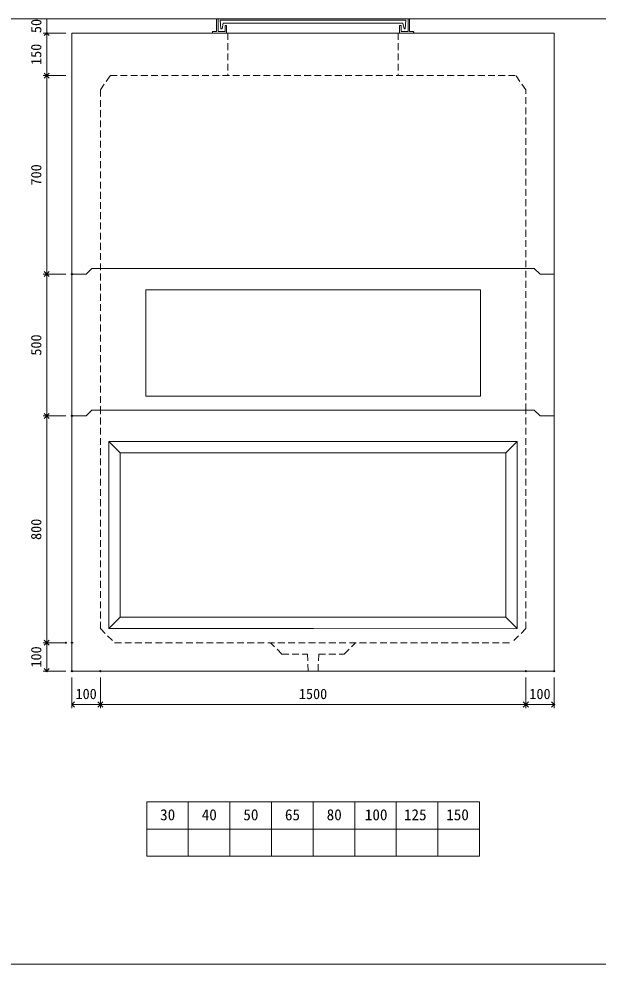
# Model space of a CAD drawing. Units: millimetres, scale not verified. Extents: x -6420 to 6420, y -3025 to 3025.
# Drawn here: x 2323 to 4365, y -2675 to 658 of the extents above; entities that cross this region are included whole.
import ezdxf
from ezdxf.enums import TextEntityAlignment as Align

# ---------------------------------------------------------------- set-up
doc = ezdxf.new("R2010")
doc.units = ezdxf.units.MM
doc.header["$LTSCALE"] = 20
doc.header["$PDMODE"] = 32
doc.header["$PDSIZE"] = 4
doc.linetypes.add('DASHED1', pattern=[1.8, 1.2, -0.6])
doc.linetypes.add('USER2', pattern=[50.8, 31.75, -6.35, 6.35, -6.35])
doc.layers.add('0-1_Defpoints', color=7, linetype='Continuous')
for name, color, linetype, lineweight in [('0-2_waku', 7, 'Continuous', 18), ('0-3_gaikei', 7, 'Continuous', 18), ('0-4_kakure', 7, 'DASHED1', 5), ('0-5_sunpou', 7, 'Continuous', 5), ('0-8_uchigawa', 6, 'Continuous', 18), ('0-A_futa', 3, 'Continuous', 18), ('0-B_GL', 4, 'Continuous', 18), ('0-D_文字１', 7, 'Continuous', 18), ('1-2_uchigawa2', 6, 'USER2', 18)]:
    doc.layers.add(name, color=color, linetype=linetype, lineweight=lineweight)
doc.styles.add('ＭＳ ゴシック', font='')
doc.styles.get('ＭＳ ゴシック').set_extended_font_data('MS Gothic')

# ---------------------------------------------------------------- blocks, each defined once
blk = doc.blocks.new('_Open90')
at = {"layer": '0-5_sunpou'}
blk.add_line((0, 0), (-1, 0), dxfattribs=at)
blk.add_lwpolyline([(-0.5, 0.5), (0, 0), (-0.5, -0.5)], dxfattribs=at)
blk = doc.blocks.new('D64')
at = {"layer": '0-1_Defpoints'}
for p in [(5093.24, 2360.09), (5004.21, 1860.09), (5093.24, 1860.09)]:
    blk.add_point(p, dxfattribs=at)
at = {"layer": '0-5_sunpou'}
for p, q in [((5071.24, 2360.09), (4991.21, 2360.09)), ((5004.21, 2342.09), (5004.21, 1878.09)), ((5071.24, 1860.09), (4991.21, 1860.09))]:
    blk.add_line(p, q, dxfattribs=at)
at = {"layer": '0-5_sunpou', "xscale": 18, "yscale": 18}
for p, rotation in [((5004.21, 2360.09), 90), ((5004.21, 1860.09), 270)]:
    blk.add_blockref('_Open90', p, dxfattribs=dict(at, rotation=rotation))
at = {"layer": '0-5_sunpou', "style": 'ＭＳ ゴシック'}
blk.add_text('500', height=36.66, rotation=90, dxfattribs=at).set_placement((4996.21, 2072.59), align=Align.BOTTOM_LEFT)
blk = doc.blocks.new('D76')
at = {"layer": '0-1_Defpoints'}
for p in [(5093.24, 1860.09), (5004.21, 1060.09), (5093.24, 1060.09)]:
    blk.add_point(p, dxfattribs=at)
at = {"layer": '0-5_sunpou'}
for p, q in [((5071.24, 1860.09), (4991.21, 1860.09)), ((5004.21, 1842.09), (5004.21, 1078.09)), ((5071.24, 1060.09), (4991.21, 1060.09))]:
    blk.add_line(p, q, dxfattribs=at)
at = {"layer": '0-5_sunpou', "xscale": 18, "yscale": 18}
for p, rotation in [((5004.21, 1860.09), 90), ((5004.21, 1060.09), 270)]:
    blk.add_blockref('_Open90', p, dxfattribs=dict(at, rotation=rotation))
at = {"layer": '0-5_sunpou', "style": 'ＭＳ ゴシック'}
blk.add_text('800', height=36.66, rotation=90, dxfattribs=at).set_placement((4996.21, 1422.59), align=Align.BOTTOM_LEFT)
blk = doc.blocks.new('D77')
at = {"layer": '0-1_Defpoints'}
for p in [(5071.24, 1060.09), (5004.21, 960.09), (5093.24, 960.09)]:
    blk.add_point(p, dxfattribs=at)
at = {"layer": '0-5_sunpou'}
for p, q in [((5049.24, 1060.09), (4991.21, 1060.09)), ((5004.21, 1042.09), (5004.21, 978.09)), ((5071.24, 960.09), (4991.21, 960.09))]:
    blk.add_line(p, q, dxfattribs=at)
at = {"layer": '0-5_sunpou', "xscale": 18, "yscale": 18}
for p, rotation in [((5004.21, 1060.09), 90), ((5004.21, 960.09), 270)]:
    blk.add_blockref('_Open90', p, dxfattribs=dict(at, rotation=rotation))
at = {"layer": '0-5_sunpou', "style": 'ＭＳ ゴシック'}
blk.add_text('100', height=36.66, rotation=90, dxfattribs=at).set_placement((4996.21, 972.59), align=Align.BOTTOM_LEFT)
blk = doc.blocks.new('D78')
at = {"layer": '0-1_Defpoints'}
for p in [(5093.24, 960.09), (5193.24, 960.09), (5193.24, 842.38)]:
    blk.add_point(p, dxfattribs=at)
at = {"layer": '0-5_sunpou'}
for p, q in [((5093.24, 938.09), (5093.24, 829.38)), ((5193.24, 938.09), (5193.24, 829.38)), ((5111.24, 842.38), (5175.24, 842.38))]:
    blk.add_line(p, q, dxfattribs=at)
at = {"layer": '0-5_sunpou', "xscale": 18, "yscale": 18, "rotation": 180}
blk.add_blockref('_Open90', (5093.24, 842.38), dxfattribs=at)
at = {"layer": '0-5_sunpou', "xscale": 18, "yscale": 18}
blk.add_blockref('_Open90', (5193.24, 842.38), dxfattribs=at)
at = {"layer": '0-5_sunpou', "style": 'ＭＳ ゴシック'}
blk.add_text('100', height=36.66, dxfattribs=at).set_placement((5105.74, 850.38), align=Align.BOTTOM_LEFT)
blk = doc.blocks.new('D79')
at = {"layer": '0-1_Defpoints'}
for p in [(5193.24, 960.09), (6693.24, 960.09), (6693.24, 842.38)]:
    blk.add_point(p, dxfattribs=at)
at = {"layer": '0-5_sunpou'}
for p, q in [((5193.24, 938.09), (5193.24, 829.38)), ((6693.24, 938.09), (6693.24, 829.38)), ((5211.24, 842.38), (6675.24, 842.38))]:
    blk.add_line(p, q, dxfattribs=at)
at = {"layer": '0-5_sunpou', "xscale": 18, "yscale": 18, "rotation": 180}
blk.add_blockref('_Open90', (5193.24, 842.38), dxfattribs=at)
at = {"layer": '0-5_sunpou', "xscale": 18, "yscale": 18}
blk.add_blockref('_Open90', (6693.24, 842.38), dxfattribs=at)
at = {"layer": '0-5_sunpou', "style": 'ＭＳ ゴシック'}
blk.add_text('1500', height=36.66, dxfattribs=at).set_placement((5893.24, 850.38), align=Align.BOTTOM_LEFT)
blk = doc.blocks.new('D80')
at = {"layer": '0-1_Defpoints'}
for p in [(6693.24, 960.09), (6793.24, 960.09), (6793.24, 842.38)]:
    blk.add_point(p, dxfattribs=at)
at = {"layer": '0-5_sunpou'}
for p, q in [((6693.24, 938.09), (6693.24, 829.38)), ((6793.24, 938.09), (6793.24, 829.38)), ((6711.24, 842.38), (6775.24, 842.38))]:
    blk.add_line(p, q, dxfattribs=at)
at = {"layer": '0-5_sunpou', "xscale": 18, "yscale": 18, "rotation": 180}
blk.add_blockref('_Open90', (6693.24, 842.38), dxfattribs=at)
at = {"layer": '0-5_sunpou', "xscale": 18, "yscale": 18}
blk.add_blockref('_Open90', (6793.24, 842.38), dxfattribs=at)
at = {"layer": '0-5_sunpou', "style": 'ＭＳ ゴシック'}
blk.add_text('100', height=36.66, dxfattribs=at).set_placement((6705.74, 850.38), align=Align.BOTTOM_LEFT)
blk = doc.blocks.new('_Open90_44')
at = {"layer": '0-5_sunpou'}
blk.add_line((0, 0), (-1, 0), dxfattribs=at)
blk.add_lwpolyline([(-0.5, 0.5), (0, 0), (-0.5, -0.5)], dxfattribs=at)
blk = doc.blocks.new('150')
at = {"layer": '0-5_sunpou'}
blk.add_line((8, 57), (8, -57), dxfattribs=at)
at = {"layer": '0-5_sunpou', "xscale": 18, "yscale": 18}
for p, rotation in [((8, 75), 90), ((8, -75), 270)]:
    blk.add_blockref('_Open90_44', p, dxfattribs=dict(at, rotation=rotation))
at = {"layer": '0-5_sunpou', "style": 'ＭＳ ゴシック'}
blk.add_text('150', height=36.66, rotation=90, dxfattribs=at).set_placement((0, -37.5), align=Align.BOTTOM_LEFT)
blk = doc.blocks.new('50')
at = {"layer": '0-5_sunpou'}
for p, q in [((57.6, 33.33), (-23.42, 33.33)), ((-10.42, 33.33), (-10.42, -16.67)), ((34.61, -16.67), (-23.42, -16.67)), ((56.61, -16.67), (-23.42, -16.67))]:
    blk.add_line(p, q, dxfattribs=at)
blk.add_point((-10.42, -16.67), dxfattribs=at)
at = {"layer": '0-5_sunpou', "style": 'ＭＳ ゴシック'}
blk.add_text('50', height=36.66, rotation=90, dxfattribs=at).set_placement((-18.42, -16.67), align=Align.BOTTOM_LEFT)
blk = doc.blocks.new('700')
at = {"layer": '0-5_sunpou'}
for p, q in [((75.03, 350), (-5, 350)), ((8, 332), (8, -332))]:
    blk.add_line(p, q, dxfattribs=at)
at = {"layer": '0-5_sunpou', "xscale": 18, "yscale": 18}
for p, rotation in [((8, 350), 90), ((8, -350), 270)]:
    blk.add_blockref('_Open90_44', p, dxfattribs=dict(at, rotation=rotation))
at = {"layer": '0-5_sunpou', "style": 'ＭＳ ゴシック'}
blk.add_text('700', height=36.66, rotation=90, dxfattribs=at).set_placement((0, -37.5), align=Align.BOTTOM_LEFT)

msp = doc.modelspace()

# ---------------------------------------------------------------- linework, layer by layer
at = {"layer": '0-2_waku'}
for p, q in [((2773.33, -2102.71), (2773.33, -2294.71)), ((2773.33, -2102.71), (2773.33, -2294.71)), ((2773.33, -2102.71), (2773.33, -2294.71)), ((2773.33, -2102.71), (2773.33, -2294.71)), ((2773.33, -2102.71), (3946.67, -2102.71)), ((2920, -2102.71), (2920, -2294.71)), ((3066.67, -2102.71), (3066.67, -2294.71)), ((3066.67, -2102.71), (3066.67, -2294.71)), ((3213.33, -2102.71), (3213.33, -2294.71)), ((3360, -2102.71), (3360, -2294.71)), ((3506.67, -2102.71), (3506.67, -2294.71)), ((3653.33, -2102.71), (3653.33, -2294.71)), ((3800, -2102.71), (3800, -2294.71)), ((3946.67, -2102.71), (3946.67, -2294.71)), ((2773.33, -2198.71), (3946.67, -2198.71)), ((2773.33, -2294.71), (3946.67, -2294.71)), ((-1740, -2674.96), (6420, -2674.96))]:
    msp.add_line(p, q, dxfattribs=at)
at = {"layer": '0-3_gaikei'}
for p, q in [((2510, 608.29), (2510, -741.71)), ((2510, 608.29), (4210, 608.29)), ((4210, 608.29), (4210, -741.71)), ((2580, -221.71), (2560, -241.71)), ((2580, -221.71), (4140, -221.71)), ((4140, -221.71), (4160, -241.71)), ((2510, -241.71), (2560, -241.71)), ((2510, -241.71), (2560, -241.71)), ((4160, -241.71), (4210, -241.71)), ((2580, -721.71), (2560, -741.71)), ((2580, -721.71), (2560, -741.71)), ((2580, -721.71), (2560, -741.71)), ((2580, -721.71), (2560, -741.71)), ((2580, -721.71), (2560, -741.71)), ((2580, -721.71), (2560, -741.71)), ((2580, -721.71), (2560, -741.71)), ((2580, -721.71), (2560, -741.71)), ((2580, -721.71), (2560, -741.71)), ((2580, -721.71), (2560, -741.71)), ((2580, -721.71), (2560, -741.71)), ((2580, -721.71), (2560, -741.71)), ((2580, -721.71), (2560, -741.71)), ((2580, -721.71), (2560, -741.71)), ((2580, -721.71), (2560, -741.71)), ((2580, -721.71), (2560, -741.71)), ((2580, -721.71), (2560, -741.71)), ((2580, -721.71), (2560, -741.71)), ((2580, -721.71), (2560, -741.71)), ((2580, -721.71), (2560, -741.71)), ((2580, -721.71), (2560, -741.71)), ((2580, -721.71), (2560, -741.71)), ((2580, -721.71), (4140, -721.71)), ((2580, -721.71), (4140, -721.71)), ((2580, -721.71), (4140, -721.71)), ((2580, -721.71), (4140, -721.71)), ((2580, -721.71), (4140, -721.71)), ((2580, -721.71), (4140, -721.71)), ((2580, -721.71), (4140, -721.71)), ((2580, -721.71), (4140, -721.71)), ((2580, -721.71), (4140, -721.71)), ((2580, -721.71), (4140, -721.71)), ((2580, -721.71), (4140, -721.71)), ((2580, -721.71), (4140, -721.71)), ((2580, -721.71), (4140, -721.71)), ((2580, -721.71), (4140, -721.71)), ((2580, -721.71), (4140, -721.71)), ((2580, -721.71), (4140, -721.71)), ((2580, -721.71), (4140, -721.71)), ((2580, -721.71), (4140, -721.71)), ((2580, -721.71), (4140, -721.71)), ((2580, -721.71), (4140, -721.71)), ((2580, -721.71), (4140, -721.71)), ((2580, -721.71), (4140, -721.71)), ((4140, -721.71), (4160, -741.71)), ((4140, -721.71), (4160, -741.71)), ((4140, -721.71), (4160, -741.71)), ((4140, -721.71), (4160, -741.71)), ((4140, -721.71), (4160, -741.71)), ((4140, -721.71), (4160, -741.71)), ((4140, -721.71), (4160, -741.71)), ((4140, -721.71), (4160, -741.71)), ((4140, -721.71), (4160, -741.71)), ((4140, -721.71), (4160, -741.71)), ((4140, -721.71), (4160, -741.71)), ((4140, -721.71), (4160, -741.71)), ((4140, -721.71), (4160, -741.71)), ((4140, -721.71), (4160, -741.71)), ((4140, -721.71), (4160, -741.71)), ((4140, -721.71), (4160, -741.71)), ((4140, -721.71), (4160, -741.71)), ((4140, -721.71), (4160, -741.71)), ((4140, -721.71), (4160, -741.71)), ((4140, -721.71), (4160, -741.71)), ((4140, -721.71), (4160, -741.71)), ((4140, -721.71), (4160, -741.71)), ((2510, -741.71), (2560, -741.71)), ((2510, -741.71), (2560, -741.71)), ((2510, -741.71), (2560, -741.71)), ((2510, -741.71), (2560, -741.71)), ((2510, -741.71), (2560, -741.71)), ((2510, -741.71), (2560, -741.71)), ((2510, -741.71), (2560, -741.71)), ((2510, -741.71), (2560, -741.71)), ((2510, -741.71), (2560, -741.71)), ((2510, -741.71), (2510, -1641.71)), ((2510, -741.71), (2560, -741.71)), ((2510, -741.71), (2560, -741.71)), ((2510, -741.71), (2560, -741.71)), ((2510, -741.71), (2560, -741.71)), ((2510, -741.71), (2560, -741.71)), ((2510, -741.71), (2560, -741.71)), ((2510, -741.71), (2560, -741.71)), ((2510, -741.71), (2560, -741.71)), ((2510, -741.71), (2560, -741.71)), ((2510, -741.71), (2560, -741.71)), ((2510, -741.71), (2560, -741.71)), ((2510, -741.71), (2560, -741.71)), ((2510, -741.71), (2560, -741.71)), ((4160, -741.71), (4210, -741.71)), ((4160, -741.71), (4210, -741.71)), ((4160, -741.71), (4210, -741.71)), ((4160, -741.71), (4210, -741.71)), ((4160, -741.71), (4210, -741.71)), ((4160, -741.71), (4210, -741.71)), ((4160, -741.71), (4210, -741.71)), ((4160, -741.71), (4210, -741.71)), ((4160, -741.71), (4210, -741.71)), ((4160, -741.71), (4210, -741.71)), ((4160, -741.71), (4210, -741.71)), ((4160, -741.71), (4210, -741.71)), ((4160, -741.71), (4210, -741.71)), ((4160, -741.71), (4210, -741.71)), ((4160, -741.71), (4210, -741.71)), ((4160, -741.71), (4210, -741.71)), ((4160, -741.71), (4210, -741.71)), ((4160, -741.71), (4210, -741.71)), ((4160, -741.71), (4210, -741.71)), ((4160, -741.71), (4210, -741.71)), ((4160, -741.71), (4210, -741.71)), ((4160, -741.71), (4210, -741.71)), ((4210, -1641.71), (4210, -741.71)), ((2510, -1641.71), (4210, -1641.71))]:
    msp.add_line(p, q, dxfattribs=at)
at = {"layer": '0-4_kakure'}
for p, q in [((3060, 608.29), (3060, 458.29)), ((3660, 608.29), (3660, 458.29)), ((2610, 408.29), (2645, 458.29)), ((2645, 458.29), (4075, 458.29)), ((4110, 408.29), (4075, 458.29)), ((2610, 408.29), (2610, -721.71)), ((4110, -721.71), (4110, 408.29)), ((2610, -1491.71), (2610, -721.71)), ((4110, -1491.71), (4110, -721.71)), ((2610, -1491.71), (2660, -1541.71)), ((4110, -1491.71), (4060, -1541.71)), ((2660, -1541.71), (4060, -1541.71)), ((3250, -1581.71), (3210, -1541.71)), ((3250, -1581.71), (3340, -1581.71)), ((3340, -1581.71), (3342.5, -1641.71)), ((3380, -1581.71), (3377.5, -1641.71))]:
    msp.add_line(p, q, dxfattribs=at)
msp.add_lwpolyline([(3380, -1581.71), (3470, -1581.71), (3510, -1541.71)], dxfattribs=at)
at = {"layer": '0-8_uchigawa'}
for p, q in [((2640, -831.71), (3360, -831.71)), ((2640, -831.71), (2640, -1491.71)), ((2680, -871.71), (2640, -831.71)), ((4080, -831.71), (3360, -831.71)), ((4040, -871.71), (4080, -831.71)), ((4080, -831.71), (4080, -1491.71)), ((4080, -831.71), (4080, -1491.71)), ((2680, -871.71), (2680, -1451.71)), ((2680, -871.71), (3360, -871.71)), ((2680, -871.71), (3360, -871.71)), ((4040, -871.71), (3360, -871.71)), ((4040, -871.71), (4040, -1451.71)), ((2680, -1451.71), (2640, -1491.71)), ((2680, -1451.71), (3360, -1451.71)), ((2640, -1491.71), (3360, -1491.71)), ((3360.69, -1492.4), (4080, -1491.71))]:
    msp.add_line(p, q, dxfattribs=at)
msp.add_lwpolyline([(3360, -1451.71), (4040, -1451.71), (4080, -1491.71)], dxfattribs=at)
at = {"layer": '0-A_futa'}
for p, q in [((3020, 656.29), (3020, 613.29)), ((3022, 658.29), (3025, 658.29)), ((3025, 658.29), (3025, 613.29)), ((3032.81, 653.79), (3687.14, 653.79)), ((3032.81, 653.79), (3035.3, 623.79)), ((3043.33, 642.79), (3039.01, 623.79)), ((3043.33, 642.79), (3676.67, 642.79)), ((3052, 635.29), (3053, 635.29)), ((3668, 635.29), (3667, 635.29)), ((3676.67, 642.79), (3680.99, 623.79)), ((3687.14, 653.79), (3684.89, 623.79)), ((3695, 658.29), (3698, 658.29)), ((3695, 658.29), (3695, 613.29)), ((3700, 656.29), (3700, 613.29)), ((3005, 611.29), (3005, 610.29)), ((3007, 613.29), (3020, 613.29)), ((3060, 608.29), (3007, 608.29)), ((3025, 613.29), (3050, 613.29)), ((3035.3, 623.79), (3039.01, 623.79)), ((3050, 633.29), (3050, 613.29)), ((3055, 633.29), (3055, 608.29)), ((3665, 633.29), (3665, 608.29)), ((3665, 608.29), (3713, 608.29)), ((3670, 633.29), (3670, 613.29)), ((3695, 613.29), (3670, 613.29)), ((3684.89, 623.79), (3680.99, 623.79)), ((3713, 613.29), (3700, 613.29)), ((3715, 611.29), (3715, 610.29))]:
    msp.add_line(p, q, dxfattribs=at)
for centre, start, end in [((3022, 656.29), 90, 180), ((3052, 633.29), 90, 180), ((3053, 633.29), 0, 90), ((3667, 633.29), 90, 180), ((3668, 633.29), 0, 90), ((3698, 656.29), 0, 90), ((3007, 611.29), 90, 180), ((3007, 610.29), 180, 270), ((3713, 611.29), 0, 90), ((3713, 610.29), 270, 0)]:
    msp.add_arc(centre, 2, start, end, dxfattribs=at)
at = {"layer": '0-B_GL'}
msp.add_line((-1740, 658.29), (6420, 658.29), dxfattribs=at)
at = {"layer": '1-2_uchigawa2'}
for p, q in [((2770, -296.71), (3360, -296.71)), ((2770, -296.71), (2770, -671.71)), ((3950, -296.71), (3360, -296.71)), ((3950, -296.71), (3950, -671.71)), ((2770, -671.71), (3360, -671.71)), ((3950, -671.71), (3360, -671.71))]:
    msp.add_line(p, q, dxfattribs=at)

# ---------------------------------------------------------------- block references
at = {"layer": '0-5_sunpou'}
for name, p in [('50', (2431.39, 624.96)), ('150', (2412.97, 533.29)), ('700', (2412.97, 108.29)), ('D64', (-2583.24, -2601.8)), ('D76', (-2583.24, -2601.8)), ('D77', (-2583.24, -2601.8)), ('D78', (-2583.24, -2601.8)), ('D79', (-2583.24, -2601.8)), ('D80', (-2583.24, -2601.8))]:
    msp.add_blockref(name, p, dxfattribs=at)

# ---------------------------------------------------------------- texts
at = {"layer": '0-D_文字１', "style": 'ＭＳ ゴシック'}
for s, p in [('30', (2820.75, -2179.55)), ('40', (2967.42, -2179.55)), ('50', (3114.08, -2179.55)), ('65', (3260.75, -2179.55)), ('80', (3407.96, -2179.55)), ('100', (3542.46, -2179.55)), ('125', (3680.31, -2179.55)), ('150', (3829.33, -2179.55))]:
    msp.add_text(s, height=39.1, dxfattribs=at).set_placement(p, align=Align.BOTTOM_LEFT)

doc.saveas('drawing.dxf')
